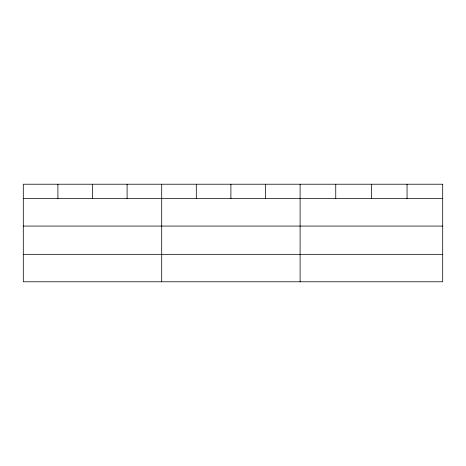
<?xml version="1.0" encoding="UTF-8"?>
<svg xmlns="http://www.w3.org/2000/svg" width="466" height="466" viewBox="0 0 466 466"><rect width="100%" height="100%" fill="white"/><g stroke="black" fill="none" stroke-linecap="round" stroke-linejoin="round"><path stroke-width="0.7" d="M23.3 198.627L442.7 198.627M23.3 226.068L442.7 226.068M23.3 254.337L442.7 254.337M407.051 184.221L407.051 198.627M371.402 184.221L371.402 198.627M335.753 184.221L335.753 198.627M300.104 184.221L300.104 281.779M265.504 184.221L265.504 198.627M230.903 184.221L230.903 198.627M196.303 184.221L196.303 198.627M161.702 184.221L161.702 281.779M127.102 184.221L127.102 198.627M92.501 184.221L92.501 198.627M57.901 184.221L57.901 198.627M442.7 184.221L23.3 184.221L23.3 281.779L442.7 281.779L442.7 184.221"/></g></svg>
